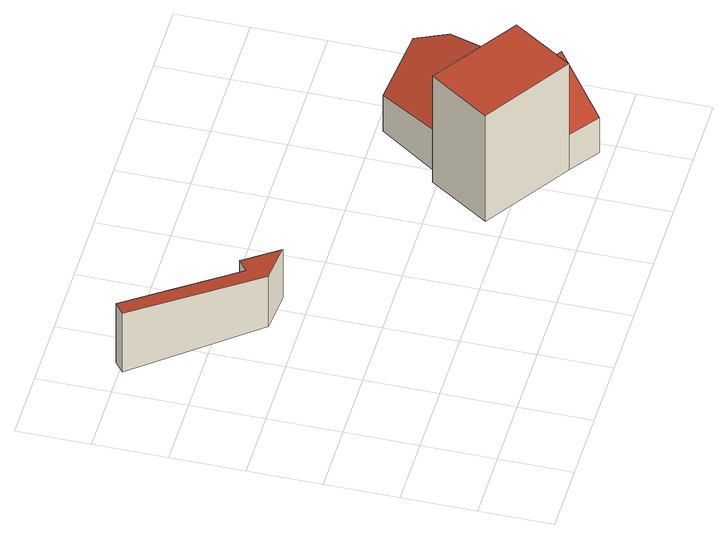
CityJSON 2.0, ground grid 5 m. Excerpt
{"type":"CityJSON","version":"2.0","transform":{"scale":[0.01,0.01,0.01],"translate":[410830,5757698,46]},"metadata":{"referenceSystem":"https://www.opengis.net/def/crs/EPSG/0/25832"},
"CityObjects":{
"building1":{"type":"Building","attributes":{"Gemeindeschluessel":"05515000","Geometrietyp2DReferenz":"3000","function":"51009_1610","roofType":"2100","measuredHeight":5},"geometry":[{"type":"Solid","lod":"2","boundaries":[[[[0,1,2,3]],[[4,5,1,0]],[[6,7,5,4]],[[8,9,7,6]],[[10,11,9,8]],[[3,2,11,10]],[[8,6,4,0,3,10]],[[1,5,7,9,11,2]]]],"semantics":{"surfaces":[{"type":"WallSurface"},{"type":"RoofSurface"},{"type":"GroundSurface"}],"values":[[0,0,0,0,0,0,1,2]]}}]},
"building2":{"type":"Building","attributes":{"Gemeindeschluessel":"05515000","Geometrietyp2DReferenz":"3000","function":"31001_1000","roofType":"9999","measuredHeight":9},"address":[{"country":"Germany","locality":"Münster","thoroughfareNumber":"190","thoroughfareName":"Pleistermühlenweg"}],"geometry":[{"type":"Solid","lod":"2","boundaries":[[[[12,13,14,15,16]],[[14,17,18,15]],[[13,19,17,14]],[[12,20,19,13]],[[16,21,20,12]],[[15,18,21,16]],[[17,19,20,21,18]]]],"semantics":{"surfaces":[{"type":"RoofSurface"},{"type":"WallSurface"},{"type":"GroundSurface"}],"values":[[0,1,1,1,1,1,2]]}}]},
"building3":{"type":"Building","attributes":{"Gemeindeschluessel":"05515000","Geometrietyp2DReferenz":"3000","function":"51009_1610","roofType":"2100","measuredHeight":6.18},"geometry":[{"type":"Solid","lod":"2","boundaries":[[[[22,23,24,25]],[[26,27,23,22]],[[28,29,27,26]],[[25,24,29,28]],[[26,22,25,28]],[[23,27,29,24]]]],"semantics":{"surfaces":[{"type":"WallSurface"},{"type":"RoofSurface"},{"type":"GroundSurface"}],"values":[[0,0,0,0,1,2]]}}]},
"building4":{"type":"Building","attributes":{"Gemeindeschluessel":"05515000","Geometrietyp2DReferenz":"3000","function":"31001_1310","roofType":"2100","measuredHeight":3.47},"geometry":[{"type":"Solid","lod":"2","boundaries":[[[[30,31,32,33]],[[34,35,31,30]],[[36,37,35,34]],[[38,39,37,36]],[[40,41,39,38]],[[42,43,41,40]],[[44,45,43,42]],[[46,47,45,44]],[[33,32,47,46]],[[44,42,40,38,36,34,30,33,46]],[[31,35,37,39,41,43,45,47,32]]]],"semantics":{"surfaces":[{"type":"WallSurface"},{"type":"RoofSurface"},{"type":"GroundSurface"}],"values":[[0,0,0,0,0,0,0,0,0,1,2]]}}]}
},
"vertices":[
[51,2443,720],[51,2443,220],[691,1661,220],[691,1661,645],[128,2506,720],[128,2506,220],[702,1811,653],[702,1811,220],[779,1873,653],[779,1873,220],[970,1641,631],[970,1641,220],
[2910,527,980],[2988,645,980],[2396,1037,980],[2122,624,980],[2717,235,980],[2396,1037,80],[2122,624,80],[2988,645,80],[2910,527,80],[2717,235,80],
[2923,92,373],[2923,92,79],[3119,388,79],[3119,388,697],[2717,235,378],[2717,235,79],[2910,527,697],[2910,527,79],
[3119,388,535],[3119,388,188],[3258,631,188],[3258,631,513],[2910,527,535],[2910,527,188],[2988,645,524],[2988,645,188],[2396,1037,525],[2396,1037,188],[2664,1429,488],[2664,1429,188],[3251,1383,465],[3251,1383,188],[3337,1165,476],[3337,1165,188],[3205,809,504],[3205,809,188]
]}
